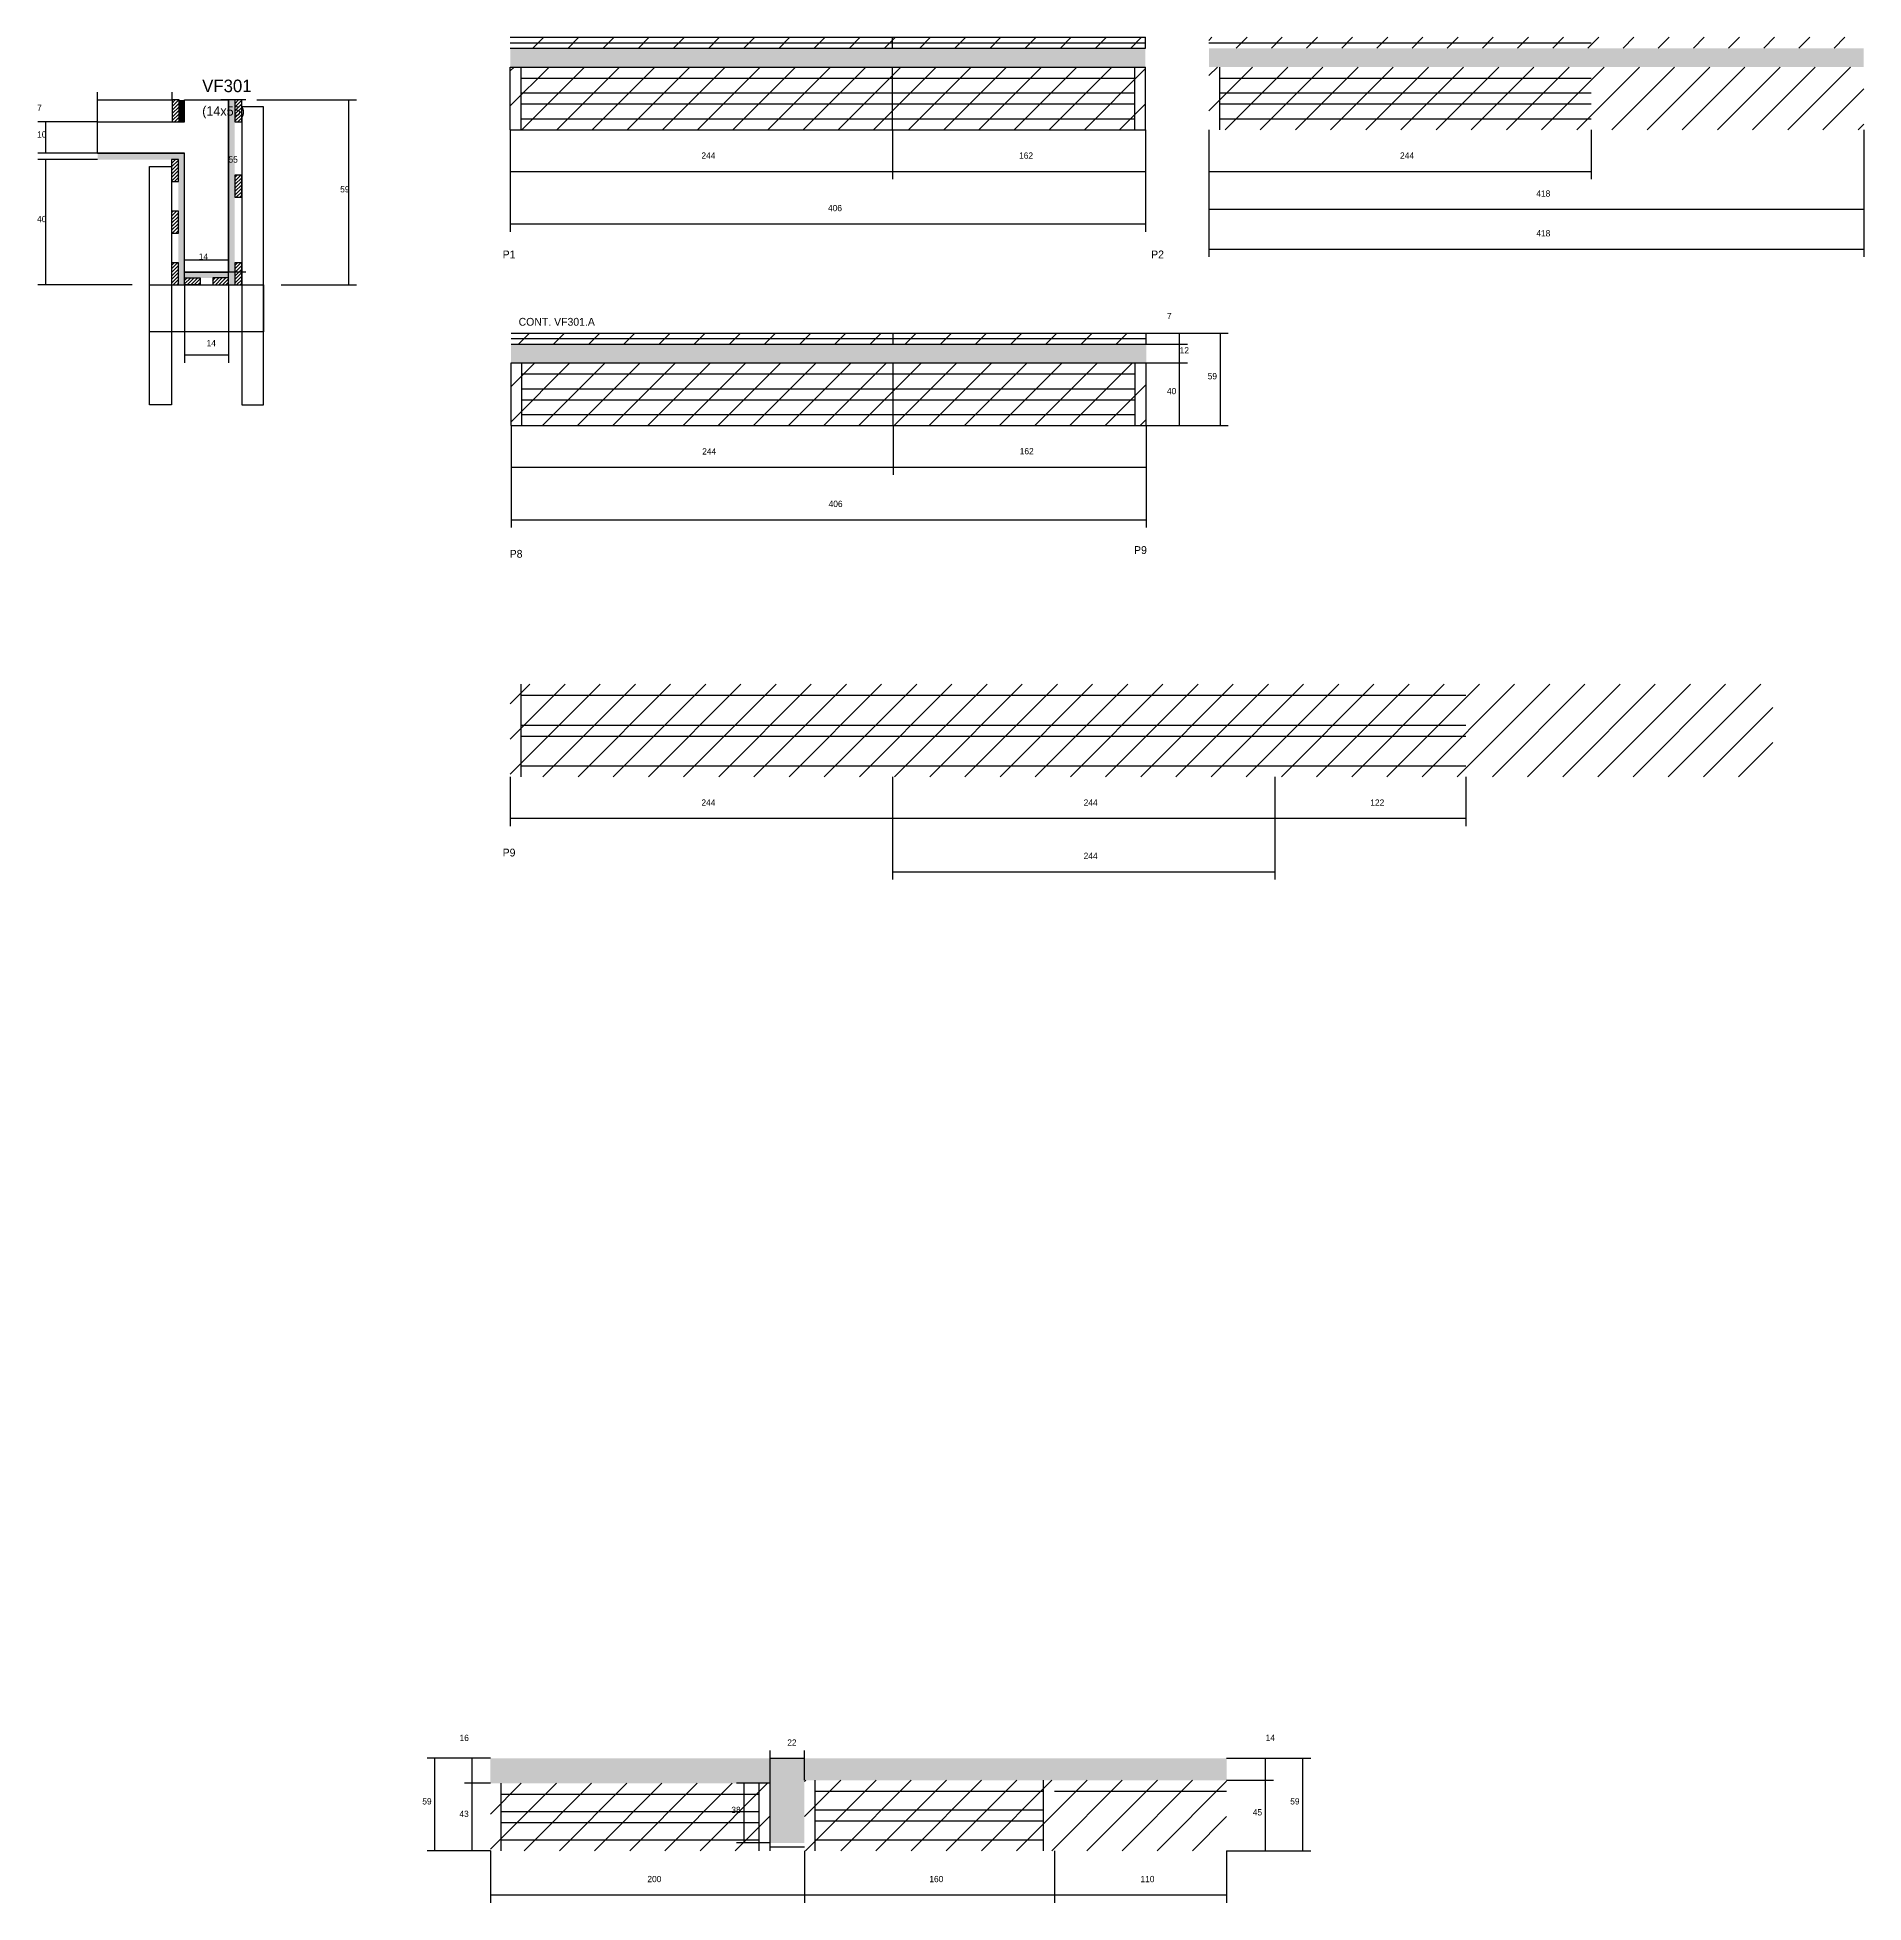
# Model space of a CAD drawing. Header units: metres. Extents: x 1998 to 4770, y 6978 to 8238.
# Drawn here: x 3604 to 4770, y 7047 to 8238 of the extents above; entities that cross this region are included whole.
import ezdxf

# ---------------------------------------------------------------- set-up
doc = ezdxf.new("R2010")
doc.units = ezdxf.units.M
for name, color, linetype in [('CONCRETO', 251, 'Continuous'), ('COTA', 241, 'Continuous'), ('Hachura', 253, 'Continuous'), ('Madeira', 126, 'Continuous'), ('NOMENCLATURA', 7, 'Continuous'), ('Painéis', 200, 'Continuous'), ('REAPROVEITAMENTO', 251, 'Continuous'), ('SARR_2.2x7', 40, 'Continuous'), ('SARR_3.5x7', 81, 'Continuous'), ('SARR_EDITAR', 141, 'Continuous'), ('Texto Seção', 7, 'Continuous')]:
    doc.layers.add(name, color=color, linetype=linetype)

msp = doc.modelspace()

# ---------------------------------------------------------------- hatches: boundary and pattern name
at = {"layer": 'COTA'}
h = msp.add_hatch(dxfattribs=at)
h.set_pattern_fill('AR-CONC', scale=0.03)
h.paths.add_polyline_path([(4311.4, 8230.8), (3905.9, 8230.8), (3905.9, 8230.8), (3905.9, 8218.8), (3905.9, 8218.8), (4311.4, 8218.8), (4311.4, 8218.8), (4311.4, 8230.8)])
h = msp.add_hatch(dxfattribs=at)
h.set_pattern_fill('AR-CONC', scale=0.03)
h.paths.add_polyline_path([(4769.9, 8218.8), (4769.9, 8230.8), (4769.9, 8230.8), (4351.9, 8230.8), (4351.9, 8230.8), (4351.9, 8218.8), (4351.9, 8218.8), (4769.9, 8218.8)])
h = msp.add_hatch(dxfattribs=at)
h.set_pattern_fill('AR-CONC', scale=0.03)
h.paths.add_polyline_path([(4311.9, 8042), (3906.4, 8042), (3906.4, 8042), (3906.4, 8030), (3906.4, 8030), (4311.9, 8030), (4311.9, 8030), (4311.9, 8042)])
h = msp.add_hatch(dxfattribs=at)
h.set_pattern_fill('AR-CONC', scale=0.03)
h.paths.add_polyline_path([(4093.7, 7085.3), (4093.7, 7125.3), (4093.7, 7125.3), (4363.2, 7125.3), (4363.2, 7125.3), (4363.2, 7139.3), (4363.2, 7139.3), (3893.2, 7139.3), (3893.2, 7139.3), (3893.2, 7123.3), (3893.2, 7123.3), (4071.7, 7123.3), (4071.7, 7123.3), (4071.7, 7085.3), (4071.7, 7085.3), (4093.7, 7085.3)])
at = {"layer": 'Hachura'}
h = msp.add_hatch(dxfattribs=at)
h.set_pattern_fill('ANSI31', scale=0.5)
h.paths.add_polyline_path([(3690, 8183.8), (3694.4, 8183.8), (3694.4, 8183.8), (3694.4, 8197.8), (3694.4, 8197.8), (3690, 8197.8), (3690, 8197.8), (3690, 8183.8)])
h = msp.add_hatch(color=8, dxfattribs=at)
h.dxf.hatch_style = 1
h.paths.add_polyline_path([(3694.4, 8197.8), (3698, 8197.8), (3698, 8197.8), (3698, 8183.8), (3698, 8183.8), (3694.4, 8183.8), (3694.4, 8183.8), (3694.4, 8197.8)])
h = msp.add_hatch(color=8, dxfattribs=at)
h.dxf.hatch_style = 1
h.paths.add_polyline_path([(3730, 8197.8), (3726, 8197.8), (3726, 8197.8), (3726, 8079.8), (3726, 8079.8), (3730, 8079.8), (3730, 8079.8), (3730, 8197.8)])
h = msp.add_hatch(dxfattribs=at)
h.set_pattern_fill('ANSI31', scale=0.5)
h.paths.add_polyline_path([(3730, 8183.8), (3734.4, 8183.8), (3734.4, 8183.8), (3734.4, 8197.8), (3734.4, 8197.8), (3730, 8197.8), (3730, 8197.8), (3730, 8183.8)])
h = msp.add_hatch(color=8, dxfattribs=at)
h.dxf.hatch_style = 1
h.paths.add_polyline_path([(3698, 8159.8), (3698, 8163.8), (3698, 8163.8), (3642.4, 8163.8), (3642.4, 8163.8), (3642.4, 8159.8), (3642.4, 8159.8), (3698, 8159.8)])
h = msp.add_hatch(dxfattribs=at)
h.set_pattern_fill('ANSI31', scale=0.5)
h.paths.add_polyline_path([(3689.6, 8145.8), (3694, 8145.8), (3694, 8145.8), (3694, 8159.8), (3694, 8159.8), (3689.6, 8159.8), (3689.6, 8159.8), (3689.6, 8145.8)])
h = msp.add_hatch(color=8, dxfattribs=at)
h.dxf.hatch_style = 1
h.paths.add_polyline_path([(3698, 8159.8), (3694, 8159.8), (3694, 8159.8), (3694, 8079.8), (3694, 8079.8), (3698, 8079.8), (3698, 8079.8), (3698, 8159.8)])
h = msp.add_hatch(dxfattribs=at)
h.set_pattern_fill('ANSI31', scale=0.5)
h.paths.add_polyline_path([(3730, 8135.8), (3734.4, 8135.8), (3734.4, 8135.8), (3734.4, 8149.8), (3734.4, 8149.8), (3730, 8149.8), (3730, 8149.8), (3730, 8135.8)])
h = msp.add_hatch(dxfattribs=at)
h.set_pattern_fill('ANSI31', scale=0.5)
h.paths.add_polyline_path([(3689.6, 8112.8), (3694, 8112.8), (3694, 8112.8), (3694, 8126.8), (3694, 8126.8), (3689.6, 8126.8), (3689.6, 8126.8), (3689.6, 8112.8)])
h = msp.add_hatch(dxfattribs=at)
h.set_pattern_fill('ANSI31', scale=0.5)
h.paths.add_polyline_path([(3689.6, 8079.8), (3694, 8079.8), (3694, 8079.8), (3694, 8093.8), (3694, 8093.8), (3689.6, 8093.8), (3689.6, 8093.8), (3689.6, 8079.8)])
h = msp.add_hatch(color=8, dxfattribs=at)
h.dxf.hatch_style = 1
h.paths.add_polyline_path([(3726, 8084.2), (3726, 8087.8), (3726, 8087.8), (3698, 8087.8), (3698, 8087.8), (3698, 8084.2), (3698, 8084.2), (3726, 8084.2)])
h = msp.add_hatch(dxfattribs=at)
h.set_pattern_fill('ANSI31', scale=0.5)
h.paths.add_polyline_path([(3730, 8079.8), (3734.4, 8079.8), (3734.4, 8079.8), (3734.4, 8093.8), (3734.4, 8093.8), (3730, 8093.8), (3730, 8093.8), (3730, 8079.8)])
h = msp.add_hatch(dxfattribs=at)
h.set_pattern_fill('ANSI31', scale=0.5)
h.paths.add_polyline_path([(3698, 8079.8), (3698, 8084.2), (3698, 8084.2), (3708, 8084.2), (3708, 8084.2), (3708, 8079.8), (3708, 8079.8), (3698, 8079.8)])
h = msp.add_hatch(dxfattribs=at)
h.set_pattern_fill('ANSI31', scale=0.5)
h.paths.add_polyline_path([(3726, 8079.8), (3726, 8084.2), (3726, 8084.2), (3716, 8084.2), (3716, 8084.2), (3716, 8079.8), (3716, 8079.8), (3726, 8079.8)])
at = {"layer": 'REAPROVEITAMENTO'}
h = msp.add_hatch(dxfattribs=at)
h.set_pattern_fill('ANSI31', scale=5)
h.paths.add_polyline_path([(3905.9, 8237.8), (3905.9, 8230.8), (3905.9, 8230.8), (4311.4, 8230.8), (4311.4, 8230.8), (4311.4, 8237.8), (4311.4, 8237.8), (3905.9, 8237.8)])
h = msp.add_hatch(dxfattribs=at)
h.set_pattern_fill('ANSI31', scale=5)
h.paths.add_polyline_path([(4351.9, 8237.8), (4351.9, 8230.8), (4351.9, 8230.8), (4769.9, 8230.8), (4769.9, 8230.8), (4769.9, 8237.8), (4769.9, 8237.8), (4351.9, 8237.8)])
h = msp.add_hatch(dxfattribs=at)
h.set_pattern_fill('ANSI31', scale=5)
h.paths.add_polyline_path([(3905.9, 8218.8), (3905.9, 8178.8), (3905.9, 8178.8), (4311.4, 8178.8), (4311.4, 8178.8), (4311.4, 8218.8), (4311.4, 8218.8), (3905.9, 8218.8)])
h = msp.add_hatch(dxfattribs=at)
h.set_pattern_fill('ANSI31', scale=5)
h.paths.add_polyline_path([(4351.9, 8218.8), (4351.9, 8178.8), (4351.9, 8178.8), (4769.9, 8178.8), (4769.9, 8178.8), (4769.9, 8218.8), (4769.9, 8218.8), (4351.9, 8218.8)])
h = msp.add_hatch(dxfattribs=at)
h.set_pattern_fill('ANSI31', scale=5)
h.paths.add_polyline_path([(3906.4, 8049), (3906.4, 8042), (3906.4, 8042), (4311.9, 8042), (4311.9, 8042), (4311.9, 8049), (4311.9, 8049), (3906.4, 8049)])
h = msp.add_hatch(dxfattribs=at)
h.set_pattern_fill('ANSI31', scale=5)
h.paths.add_polyline_path([(3906.4, 8030), (3906.4, 7990), (3906.4, 7990), (4311.9, 7990), (4311.9, 7990), (4311.9, 8030), (4311.9, 8030), (3906.4, 8030)])
h = msp.add_hatch(dxfattribs=at)
h.set_pattern_fill('ANSI31', scale=5)
h.paths.add_polyline_path([(3905.9, 7824.8), (3905.9, 7765.8), (3905.9, 7765.8), (4711.9, 7765.8), (4711.9, 7765.8), (4711.9, 7824.8), (4711.9, 7824.8), (3905.9, 7824.8)])
h = msp.add_hatch(dxfattribs=at)
h.set_pattern_fill('ANSI31', scale=5)
h.paths.add_polyline_path([(4071.7, 7080.3), (4071.7, 7123.3), (4071.7, 7123.3), (3893.2, 7123.3), (3893.2, 7123.3), (3893.2, 7080.3), (3893.2, 7080.3), (4071.7, 7080.3)])
h = msp.add_hatch(dxfattribs=at)
h.set_pattern_fill('ANSI31', scale=5)
h.paths.add_polyline_path([(4363.2, 7080.3), (4363.2, 7125.3), (4363.2, 7125.3), (4093.7, 7125.3), (4093.7, 7125.3), (4093.7, 7080.3), (4093.7, 7080.3), (4363.2, 7080.3)])

# ---------------------------------------------------------------- linework, layer by layer
at = {"layer": 'CONCRETO'}
msp.add_lwpolyline([(3642.4, 8163.8), (3642.4, 8183.8), (3698, 8183.8), (3698, 8197.8), (3726, 8197.8), (3726, 8087.8), (3698, 8087.8), (3698, 8163.8)], close=True, dxfattribs=at)
at = {"layer": 'COTA'}
for p, q in [((3642.4, 8183.8), (3642.4, 8202.8)), ((3642.4, 8197.8), (3690, 8197.8)), ((3690, 8197.8), (3690, 8202.8)), ((3737, 8197.8), (3721, 8197.8)), ((3726, 8087.8), (3726, 8197.8)), ((3744, 8197.8), (3807.8, 8197.8)), ((3802.8, 8079.8), (3802.8, 8197.8)), ((3642.4, 8183.8), (3604.3, 8183.8)), ((3609.3, 8163.8), (3609.3, 8183.8)), ((3905.9, 8178.8), (3905.9, 8147.2)), ((3905.9, 8178.8), (3905.9, 8113.7)), ((4149.9, 8178.8), (4149.9, 8147.2)), ((4149.9, 8178.8), (4149.9, 8147.2)), ((4311.4, 8178.8), (4311.4, 8147.2)), ((4311.4, 8178.8), (4311.4, 8113.7)), ((4351.9, 8178.8), (4351.9, 8147.2)), ((4351.9, 8178.8), (4351.9, 8123)), ((4351.9, 8178.8), (4351.9, 8097.6)), ((4595.9, 8178.8), (4595.9, 8147.2)), ((4769.9, 8178.8), (4769.9, 8123)), ((4769.9, 8178.8), (4769.9, 8097.6)), ((3642.4, 8163.8), (3604.3, 8163.8)), ((3642.4, 8159.8), (3604.3, 8159.8)), ((3609.3, 8079.8), (3609.3, 8159.8)), ((3905.9, 8152.2), (4149.9, 8152.2)), ((4149.9, 8152.2), (4311.4, 8152.2)), ((4351.9, 8152.2), (4595.9, 8152.2)), ((4351.9, 8128), (4769.9, 8128)), ((3905.9, 8118.7), (4311.4, 8118.7)), ((3698, 8079.8), (3698, 8100.8)), ((3726, 8079.8), (3726, 8100.8)), ((4351.9, 8102.6), (4769.9, 8102.6)), ((3698, 8095.8), (3726, 8095.8)), ((3737, 8087.8), (3721, 8087.8)), ((3664.4, 8079.8), (3604.3, 8079.8)), ((3698, 8079.8), (3698, 8030.1)), ((3726, 8079.8), (3726, 8030.1)), ((3759.6, 8079.8), (3807.8, 8079.8)), ((4311.9, 8049), (4338.2, 8049)), ((4311.9, 8049), (4364.2, 8049)), ((4311.9, 8042), (4338.2, 8042)), ((4311.9, 8042), (4338.2, 8042)), ((4333.2, 8042), (4333.2, 8049)), ((4333.2, 8030), (4333.2, 8042)), ((4359.2, 7990), (4359.2, 8049)), ((3698, 8035.1), (3726, 8035.1)), ((4311.9, 8030), (4338.2, 8030)), ((4311.9, 8030), (4338.2, 8030)), ((4333.2, 7990), (4333.2, 8030)), ((3906.4, 7990), (3906.4, 7958.5)), ((3906.4, 7990), (3906.4, 7924.9)), ((4150.4, 7990), (4150.4, 7958.5)), ((4150.4, 7990), (4150.4, 7958.5)), ((4311.9, 7990), (4311.9, 7958.5)), ((4311.9, 7990), (4311.9, 7924.9)), ((4311.9, 7990), (4338.2, 7990)), ((4311.9, 7990), (4364.2, 7990)), ((3906.4, 7963.5), (4150.4, 7963.5)), ((4150.4, 7963.5), (4311.9, 7963.5)), ((3906.4, 7929.9), (4311.9, 7929.9)), ((3905.9, 7765.8), (3905.9, 7734.3)), ((4149.9, 7765.8), (4149.9, 7734.3)), ((4149.9, 7765.8), (4149.9, 7734.3)), ((4149.9, 7765.8), (4149.9, 7700.2)), ((4393.9, 7765.8), (4393.9, 7734.3)), ((4393.9, 7765.8), (4393.9, 7700.2)), ((4393.9, 7765.8), (4393.9, 7734.3)), ((4515.9, 7765.8), (4515.9, 7734.3)), ((3905.9, 7739.3), (4149.9, 7739.3)), ((4149.9, 7739.3), (4393.9, 7739.3)), ((4393.9, 7739.3), (4515.9, 7739.3)), ((4149.9, 7705.2), (4393.9, 7705.2)), ((4071.7, 7123.3), (4071.7, 7144.3)), ((4093.7, 7125.3), (4093.7, 7144.3)), ((3893.2, 7139.3), (3852.8, 7139.3)), ((3857.8, 7080.3), (3857.8, 7139.3)), ((3893.2, 7139.3), (3876.6, 7139.3)), ((3881.6, 7123.3), (3881.6, 7139.3)), ((4071.7, 7139.3), (4093.7, 7139.3)), ((4363.2, 7139.3), (4393.1, 7139.3)), ((4363.2, 7139.3), (4416.9, 7139.3)), ((4388.1, 7125.3), (4388.1, 7139.3)), ((4411.9, 7080.3), (4411.9, 7139.3)), ((3893.2, 7123.3), (3876.6, 7123.3)), ((3893.2, 7123.3), (3876.6, 7123.3)), ((3881.6, 7080.3), (3881.6, 7123.3)), ((4071.7, 7123.3), (4050.2, 7123.3)), ((4055.2, 7085.3), (4055.2, 7123.3)), ((4363.2, 7125.3), (4393.1, 7125.3)), ((4363.2, 7125.3), (4393.1, 7125.3)), ((4388.1, 7080.3), (4388.1, 7125.3)), ((4071.7, 7085.3), (4050.2, 7085.3)), ((3893.2, 7080.3), (3852.8, 7080.3)), ((3893.2, 7080.3), (3876.6, 7080.3)), ((3893.2, 7080.3), (3893.2, 7047.1)), ((4093.7, 7080.3), (4093.7, 7047.1)), ((4093.7, 7080.3), (4093.7, 7047.1)), ((4253.2, 7080.3), (4253.2, 7047.1)), ((4253.2, 7080.3), (4253.2, 7047.1)), ((4363.2, 7080.3), (4393.1, 7080.3)), ((4363.2, 7080.3), (4416.9, 7080.3)), ((4363.2, 7080.3), (4363.2, 7047.1)), ((3893.2, 7052.1), (4093.7, 7052.1)), ((4093.7, 7052.1), (4253.2, 7052.1)), ((4253.2, 7052.1), (4363.2, 7052.1))]:
    msp.add_line(p, q, dxfattribs=at)
at = {"layer": 'Madeira'}
for points in [[(3690, 8183.8), (3694.4, 8183.8), (3694.4, 8197.8), (3690, 8197.8)], [(3730, 8183.8), (3734.4, 8183.8), (3734.4, 8197.8), (3730, 8197.8)], [(3689.6, 8145.8), (3694, 8145.8), (3694, 8159.8), (3689.6, 8159.8)], [(3730, 8135.8), (3734.4, 8135.8), (3734.4, 8149.8), (3730, 8149.8)], [(3689.6, 8112.8), (3694, 8112.8), (3694, 8126.8), (3689.6, 8126.8)], [(3689.6, 8079.8), (3694, 8079.8), (3694, 8093.8), (3689.6, 8093.8)], [(3730, 8079.8), (3734.4, 8079.8), (3734.4, 8093.8), (3730, 8093.8)], [(3698, 8079.8), (3698, 8084.2), (3708, 8084.2), (3708, 8079.8)], [(3726, 8079.8), (3726, 8084.2), (3716, 8084.2), (3716, 8079.8)]]:
    msp.add_lwpolyline(points, close=True, dxfattribs=at)
at = {"layer": 'Painéis'}
for p, q in [((3905.9, 8237.8), (4311.4, 8237.8)), ((3905.9, 8230.8), (4311.4, 8230.8)), ((4149.9, 8230.8), (4149.9, 8237.8)), ((4311.4, 8230.8), (4311.4, 8237.8)), ((3905.9, 8218.8), (4311.4, 8218.8)), ((3905.9, 8178.8), (3905.9, 8218.8)), ((4149.9, 8178.8), (4149.9, 8218.8)), ((4311.4, 8178.8), (4311.4, 8218.8)), ((3905.9, 8178.8), (4311.4, 8178.8)), ((3642.4, 8163.8), (3698, 8163.8)), ((3698, 8087.8), (3726, 8087.8)), ((3906.4, 8049), (4311.9, 8049)), ((3906.4, 8042), (4311.9, 8042)), ((4150.4, 8042), (4150.4, 8049)), ((4311.9, 8042), (4311.9, 8049)), ((3906.4, 8030), (4311.9, 8030)), ((3906.4, 7990), (3906.4, 8030)), ((4150.4, 7990), (4150.4, 8030)), ((4311.9, 7990), (4311.9, 8030)), ((3906.4, 7990), (4311.9, 7990))]:
    msp.add_line(p, q, dxfattribs=at)
at = {"layer": 'SARR_2.2x7'}
for p, q in [((3905.9, 8234.3), (4149.9, 8234.3)), ((4149.9, 8234.3), (4311.4, 8234.3)), ((4351.9, 8234.3), (4595.9, 8234.3)), ((3912.9, 8178.8), (3912.9, 8218.8)), ((4304.5, 8178.8), (4304.5, 8218.8)), ((4358.8, 8178.8), (4358.8, 8218.8)), ((3912.9, 8211.8), (4149.9, 8211.8)), ((4149.9, 8211.8), (4304.5, 8211.8)), ((4358.8, 8211.8), (4595.9, 8211.8)), ((3912.9, 8202.3), (4149.9, 8202.3)), ((3912.9, 8195.3), (4149.9, 8195.3)), ((4149.9, 8202.3), (4304.5, 8202.3)), ((4149.9, 8195.3), (4304.5, 8195.3)), ((4358.8, 8202.3), (4595.9, 8202.3)), ((4358.8, 8195.3), (4595.9, 8195.3)), ((3912.9, 8185.8), (4149.9, 8185.8)), ((4149.9, 8185.8), (4304.5, 8185.8)), ((4358.8, 8185.8), (4595.9, 8185.8)), ((3906.4, 8045.5), (4150.4, 8045.5)), ((4150.4, 8045.5), (4311.9, 8045.5)), ((3913.3, 7990), (3913.3, 8030)), ((4304.9, 7990), (4304.9, 8030)), ((3913.3, 8023), (4150.4, 8023)), ((3913.3, 8013.5), (4150.4, 8013.5)), ((4150.4, 8023), (4304.9, 8023)), ((4150.4, 8013.5), (4304.9, 8013.5)), ((3913.3, 8006.5), (4150.4, 8006.5)), ((4150.4, 8006.5), (4304.9, 8006.5)), ((3913.3, 7997), (4150.4, 7997)), ((4150.4, 7997), (4304.9, 7997)), ((3912.9, 7765.8), (3912.9, 7824.8)), ((3912.9, 7817.8), (4149.9, 7817.8)), ((4149.9, 7817.8), (4393.9, 7817.8)), ((4393.9, 7817.8), (4515.9, 7817.8)), ((3912.9, 7798.8), (4149.9, 7798.8)), ((3912.9, 7791.8), (4149.9, 7791.8)), ((4149.9, 7798.8), (4393.9, 7798.8)), ((4149.9, 7791.8), (4393.9, 7791.8)), ((4393.9, 7798.8), (4515.9, 7798.8)), ((4393.9, 7791.8), (4515.9, 7791.8)), ((3912.9, 7772.8), (4149.9, 7772.8)), ((4149.9, 7772.8), (4393.9, 7772.8)), ((4393.9, 7772.8), (4515.9, 7772.8)), ((3900.1, 7080.3), (3900.1, 7123.3)), ((4064.7, 7080.3), (4064.7, 7123.3)), ((4071.7, 7080.3), (4071.7, 7123.3)), ((4100.6, 7080.3), (4100.6, 7125.3)), ((4246.2, 7080.3), (4246.2, 7125.3)), ((3900.1, 7116.3), (4064.7, 7116.3)), ((4100.6, 7118.3), (4246.2, 7118.3)), ((4253.2, 7118.3), (4363.2, 7118.3)), ((3900.1, 7105.3), (4064.7, 7105.3)), ((3900.1, 7098.3), (4064.7, 7098.3)), ((4100.6, 7106.3), (4246.2, 7106.3)), ((4100.6, 7099.3), (4246.2, 7099.3)), ((3900.1, 7087.3), (4064.7, 7087.3)), ((4100.6, 7087.3), (4246.2, 7087.3))]:
    msp.add_line(p, q, dxfattribs=at)
at = {"layer": 'SARR_3.5x7'}
for points in [[(3748.4, 8193.4), (3734.4, 8193.4), (3734.4, 8003.3), (3748.4, 8003.3)], [(3675.6, 8155.4), (3689.6, 8155.4), (3689.6, 8003.3), (3675.6, 8003.3)], [(3675.6, 8079.8), (3748.4, 8079.8), (3748.4, 8049.8), (3675.6, 8049.8)]]:
    msp.add_lwpolyline(points, close=True, dxfattribs=at)
at = {"layer": 'SARR_EDITAR'}
msp.add_line((4071.7, 7082.8), (4093.7, 7082.8), dxfattribs=at)

# ---------------------------------------------------------------- texts
at = {"layer": 'COTA'}
for s, p in [('7', (3603.8, 8190.8)), ('10', (3603.8, 8173.8)), ('55', (3726, 8157.8)), ('244', (4027.9, 8160.3)), ('162', (4230.7, 8160.3)), ('244', (4473.9, 8160.3)), ('59', (3797.3, 8138.8)), ('418', (4560.9, 8136.1)), ('40', (3603.8, 8119.8)), ('406', (4108.7, 8126.8)), ('418', (4560.9, 8110.7)), ('14', (3707, 8095.8)), ('7', (4325.1, 8057.9)), ('14', (3712, 8040.6)), ('12', (4333.2, 8036)), ('40', (4325.1, 8010)), ('59', (4351.1, 8019.5)), ('244', (4028.4, 7971.5)), ('162', (4231.1, 7971.6)), ('406', (4109.1, 7938)), ('244', (4027.9, 7747.3)), ('244', (4271.9, 7747.3)), ('122', (4454.9, 7747.3)), ('244', (4271.9, 7713.3)), ('16', (3873.5, 7150.3)), ('22', (4082.7, 7147.3)), ('14', (4388.1, 7150.4)), ('59', (3849.7, 7109.8)), ('59', (4403.8, 7109.8)), ('43', (3873.4, 7101.8)), ('38', (4047, 7104.3)), ('45', (4379.9, 7102.8)), ('200', (3993.4, 7060.2)), ('160', (4173.4, 7060.2)), ('110', (4308.2, 7060.2))]:
    msp.add_text(s, height=4, dxfattribs=at).set_placement(p)
at = {"layer": 'NOMENCLATURA'}
for s, p in [('P1', (3901, 8096.7)), ('P2', (4315, 8096.7)), ('P8', (3905.5, 7905.6)), ('P9', (4304.1, 7908)), ('P9', (3901, 7714.9))]:
    msp.add_text(s, height=5, dxfattribs=at).set_placement(p)
at = {"layer": 'Texto Seção'}
for s, height, p in [('VF301', 8, (3709.2, 8202.8)), ('(14x55)', 6, (3709.2, 8187.8)), ('CONT. VF301.A', 5, (3911.2, 8053.7))]:
    msp.add_text(s, height=height, dxfattribs=at).set_placement(p)

doc.saveas('drawing.dxf')
